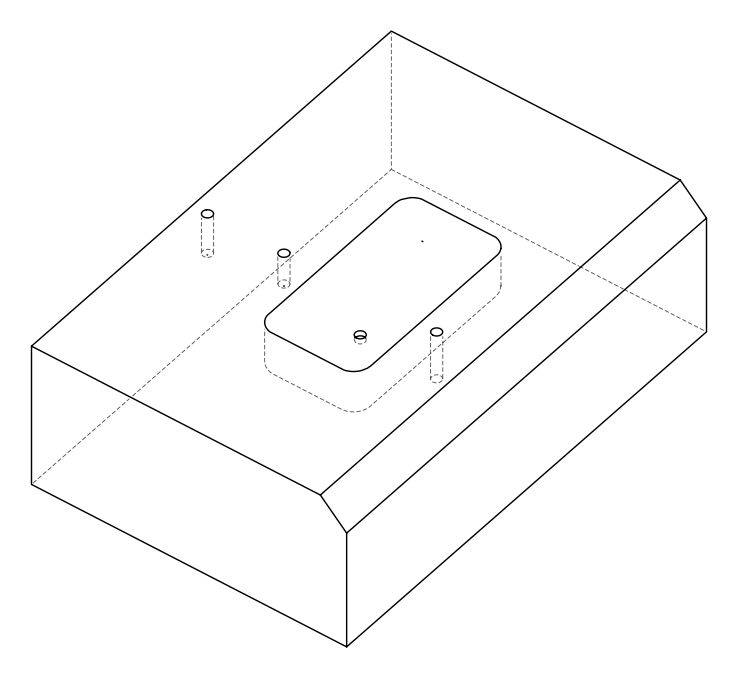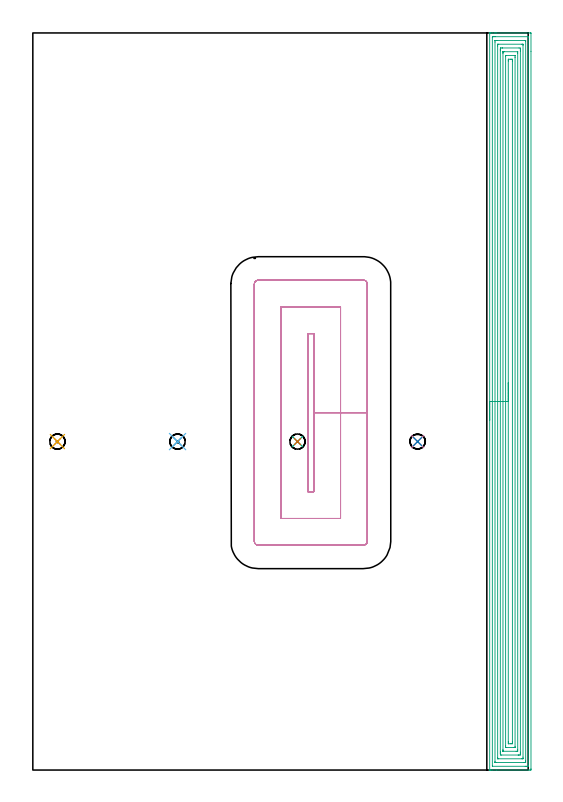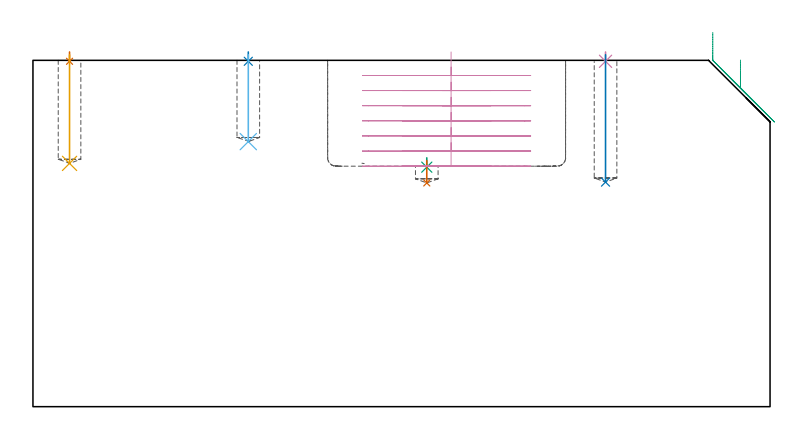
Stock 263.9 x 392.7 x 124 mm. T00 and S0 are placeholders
(PLAN: 10 operations, 3 tool changes, 39.6 min)
(1 SPOT_DRILL | STEP1POCKET | NXT0321_9005460120000 | 0.03 min | 3 mm3)
(2 SPOT_DRILL_1 | STEP1POCKET_1 | NXT0321_9005460120000 | 0.03 min | 1 mm3)
(3 SPOT_DRILL_2 | STEP1POCKET_2 | NXT0321_9005460120000 | 0.04 min | 4156 mm3)
(4 SPOT_DRILL_3 | STEP1POCKET_3 | NXT0321_9005460120000 | 0.03 min | 1 mm3)
(5 DRILL_BLIND_HOLE_INTO_CENTER | STEP1POCKET | NXT0301_052 | 0.16 min | 1836 mm3)
(6 DRILL_BLIND_HOLE_INTO_CENTER_1 | STEP1POCKET_1 | NXT0301_052 | 0.13 min | 1438 mm3)
(7 DRILL_BLIND_HOLE_INTO_CENTER_2 | STEP1POCKET_2 | NXT0301_052 | 0.04 min | 287 mm3)
(8 DRILL_BLIND_HOLE_INTO_CENTER_3 | STEP1POCKET_3 | NXT0301_052 | 0.18 min | 2180 mm3)
(9 AREA_MILL | FG_CHAMFER_SURFACE | UGT0205_001 | 25.51 min | 95027 mm3)
(10 MILL_RECTANGULAR_POCKET | POCKET_RECTANGULAR_STRAIGHT | NXT0201_007 | Follow Part, ap 6.25, ae 75% | 13.43 min | 524459 mm3)
(TOOL NXT0321_9005460120000 | NC Spot Drill, 142deg, 12mm, Carbide, Uncoated | D12 PA142 FL30 Z2)
(TOOL NXT0301_052 | Carbide Drill 8.1mm [860.1-0810-024A1-MM 2214] | D8.1 PA140 FL47 Z2)
(TOOL UGT0205_001 | Chamfer Mill 20 x 3 x 45 deg. | D20 FL50 Z2)
(TOOL NXT0201_007 | ENDMILL 25mm [R216.25-25050GCK54P 1620] | D25 R3 FL54 Z5)
(OP 1 SPOT_DRILL)
G17 G21 G94 G90
T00 M6
G54
G17 G0 G90 X13.1 Y175. S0 M3
G43 Z134. H0
G94 G81 G98 Z123.651 F250. R127.
G80
M5
M2
(OP 2 SPOT_DRILL_1)
G17 G21 G94 G90
T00 M6
G54
G17 G0 G90 X77.1 Y175. S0 M3
G43 Z134. H0
G94 G81 G98 Z123.651 F250. R127.
G80
M5
M2
(OP 3 SPOT_DRILL_2)
G17 G21 G94 G90
T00 M6
G54
G17 G0 G90 X141. Y175. S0 M3
G43 Z134. H0
G94 G81 G98 Z85.751 F250. R89.1
G80
M5
M2
(OP 4 SPOT_DRILL_3)
G17 G21 G94 G90
T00 M6
G54
G17 G0 G90 X205. Y175. S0 M3
G43 Z134. H0
G94 G81 G98 Z123.651 F250. R127.
G80
M5
M2
(OP 5 DRILL_BLIND_HOLE_INTO_CENTER)
G17 G21 G94 G90
T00 M6
G54
G17 G0 G90 X13.1 Y175. S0 M3
G43 Z134. H1
G94 G81 G98 Z87.1 F250. R126.
G80
M5
M2
(OP 6 DRILL_BLIND_HOLE_INTO_CENTER_1)
G17 G21 G94 G90
T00 M6
G54
G17 G0 G90 X77.1 Y175. S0 M3
G43 Z134. H1
G94 G81 G98 Z94.9 F250. R126.
G80
M5
M2
(OP 7 DRILL_BLIND_HOLE_INTO_CENTER_2)
G17 G21 G94 G90
T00 M6
G54
G17 G0 G90 X141. Y175. S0 M3
G43 Z134. H1
G94 G81 G98 Z80.1 F250. R88.1
G80
M5
M2
(OP 8 DRILL_BLIND_HOLE_INTO_CENTER_3)
G17 G21 G94 G90
T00 M6
G54
G17 G0 G90 X205. Y175. S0 M3
G43 Z134. H1
G94 G81 G98 Z80.4 F250. R126.
G80
M5
M2
(OP 9 AREA_MILL)
G17 G21 G94 G90
T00 M6
G54
G17 G0 G90 X243.4 Y186.35 S1061 M3
G43 Z134. H0
G94 G1 Y186.388 Z133.128 F250.
Y186.502 Z132.264
Y186.691 Z131.412
Y186.953 Z130.58
Y187.287 Z129.774
Y187.69 Z129.
Y188.158 Z128.264
Y188.69 Z127.572
Y189.279 Z126.929
Y189.922 Z126.34
Y190.614 Z125.808
Y191.35 Z125.34
Y192.124 Z124.937
Y192.93 Z124.603
Y193.762 Z124.341
Y194.614 Z124.152
Y195.478 Z124.038
Y196.35 Z124.
Y392.524
X243.398 Y392.697 Z123.993
Y392.7 Z123.992
X243.744 Z123.655
X244.021 Z123.379
X244.716 Z122.679
X245.944 Z121.453
X246.477 Z120.918
X247.091 Z120.304
X264.964 Z102.433
X265.233 Y392.698 Z102.165
X265.392 Y392.69 Z102.006
X265.399 Y392.529 Z101.999
X265.4 Y382.913 Z102.
X265.399 Y0.623 Z102.001
X265.396 Y0.185 Z102.002
X265.392 Y0.01 Z102.006
X264.964 Y0.005 Z102.433
X264.35 Y0. Z103.047
X247.091 Z120.304
X244.716 Z122.679
X244.021 Z123.379
X243.744 Z123.655
X243.513 Z123.881
X243.398 Y0.002 Z123.992
Y0.003 Z123.993
X243.4 Y0.176 Z124.
Y196.35
X244.814 Z122.586
X244.815 Y390.189 Z122.585
X244.816 Y390.289 Z122.584
X244.821 Y390.677 Z122.579
X245.199 Y390.693 Z122.201
X245.597 Y390.698 Z121.803
X246.073 Y390.7 Z121.327
X246.477 Z120.923
X263.894 Y390.699 Z103.506
X263.927 Y390.697 Z103.473
X263.96 Y390.692 Z103.44
X263.979 Y390.687 Z103.421
X263.98 Y390.66 Z103.42
X263.985 Y390.389 Z103.415
Y2.511
X263.984 Y2.411 Z103.416
X263.979 Y2.023 Z103.421
X263.601 Y2.007 Z103.799
X263.203 Y2.003 Z104.197
X262.727 Y2. Z104.673
X262.323 Z105.077
X244.906 Y2.001 Z122.494
X244.873 Y2.003 Z122.527
X244.84 Y2.008 Z122.56
X244.821 Y2.013 Z122.579
X244.82 Y2.04 Z122.58
X244.815 Y2.31 Z122.585
X244.814 Y196.35 Z122.586
X246.228 Z121.172
X246.229 Y387.86 Z121.171
X246.231 Y388.502 Z121.169
X246.233 Y388.627 Z121.167
X246.235 Y388.682 Z121.165
X246.29 Y388.691 Z121.11
X246.477 Y388.696 Z120.923
X247.162 Y388.7 Z120.238
X247.357 Z120.043
X262.128 Y388.699 Z105.272
X262.323 Y388.697 Z105.077
X262.518 Y388.691 Z104.882
X262.565 Y388.688 Z104.835
X262.567 Y388.652 Z104.833
X262.57 Y388.586 Z104.83
X262.571 Y388.502 Z104.829
X262.572 Y388.25 Z104.828
X262.571 Y4.84 Z104.829
X262.569 Y4.198 Z104.831
X262.567 Y4.073 Z104.833
X262.565 Y4.018 Z104.835
X262.51 Y4.009 Z104.89
X262.323 Y4.004 Z105.077
X261.638 Y4. Z105.762
X261.443 Z105.957
X246.672 Y4.001 Z120.728
X246.477 Y4.003 Z120.923
X246.282 Y4.009 Z121.118
X246.235 Y4.012 Z121.165
X246.233 Y4.048 Z121.167
X246.23 Y4.114 Z121.17
X246.229 Y4.198 Z121.171
X246.228 Y4.45 Z121.172
Y196.35
X247.643 Z119.757
Y385.821
X247.645 Y386.422 Z119.755
X247.648 Y386.625 Z119.752
X247.65 Y386.689 Z119.75
X247.697 Y386.692 Z119.703
X247.805 Y386.696 Z119.595
X248.238 Y386.7 Z119.162
X260.577 Z106.823
X260.996 Y386.696 Z106.404
X261.101 Y386.693 Z106.299
X261.147 Y386.69 Z106.253
X261.15 Y386.656 Z106.25
X261.153 Y386.561 Z106.247
X261.157 Y386.111 Z106.243
Y6.879
X261.155 Y6.278 Z106.245
X261.152 Y6.075 Z106.248
X261.15 Y6.011 Z106.25
X261.103 Y6.008 Z106.297
X260.995 Y6.004 Z106.405
X260.562 Y6. Z106.838
X248.223 Z119.177
X247.804 Y6.004 Z119.596
X247.699 Y6.007 Z119.701
X247.653 Y6.01 Z119.747
X247.65 Y6.044 Z119.75
X247.647 Y6.139 Z119.753
X247.643 Y6.589 Z119.757
Y196.35
X249.057 Z118.343
Y383.201
X249.061 Y384.033 Z118.339
X249.063 Y384.089 Z118.337
X249.118 Y384.69 Z118.282
X249.345 Y384.696 Z118.055
X249.998 Y384.699 Z117.402
X250.222 Y384.7 Z117.178
X259.027 Y384.699 Z108.373
X259.682 Y384.69 Z107.718
X259.737 Y384.033 Z107.663
X259.74 Y383.974 Z107.66
X259.743 Y383.139 Z107.657
Y383.077
Y9.499
X259.739 Y8.667 Z107.661
X259.737 Y8.611 Z107.663
X259.682 Y8.01 Z107.718
X259.455 Y8.004 Z107.945
X258.802 Y8.001 Z108.598
X258.578 Y8. Z108.822
X249.773 Y8.001 Z117.627
X249.118 Y8.01 Z118.282
X249.063 Y8.667 Z118.337
X249.06 Y8.726 Z118.34
X249.057 Y9.561 Z118.343
Y9.623
Y196.35
X250.471 Z116.929
Y381.765
X250.473 Y382.246 Z116.927
X250.476 Y382.655 Z116.924
X250.478 Y382.681 Z116.922
X250.489 Y382.69 Z116.911
X250.543 Y382.694 Z116.857
X250.655 Y382.698 Z116.745
X250.879 Y382.699 Z116.521
X251.311 Y382.7 Z116.089
X258.19 Y382.699 Z109.21
X258.269 Y382.698 Z109.131
X258.315 Y382.694 Z109.085
X258.323 Y382.69 Z109.077
X258.325 Y382.685 Z109.075
X258.327 Y382.659 Z109.073
X258.329 Y382.246 Z109.071
Y381.832
Y10.935
X258.327 Y10.454 Z109.073
X258.324 Y10.045 Z109.076
X258.322 Y10.019 Z109.078
X258.311 Y10.01 Z109.089
X258.257 Y10.006 Z109.143
X258.145 Y10.002 Z109.255
X257.921 Y10.001 Z109.479
X257.488 Y10. Z109.912
X250.61 Y10.001 Z116.79
X250.531 Y10.002 Z116.869
X250.484 Y10.006 Z116.916
X250.477 Y10.01 Z116.923
X250.475 Y10.015 Z116.925
X250.473 Y10.041 Z116.927
X250.471 Y10.454 Z116.929
Y10.868
Y196.35
X251.885 Z115.515
X251.886 Y380.33 Z115.514
X251.887 Y380.458 Z115.513
X251.89 Y380.649 Z115.51
X251.892 Y380.688 Z115.508
X252.004 Y380.693 Z115.396
X252.163 Y380.697 Z115.237
X252.401 Y380.7 Z114.999
X256.804 Y380.699 Z110.596
X256.873 Y380.694 Z110.527
X256.896 Y380.69 Z110.504
X256.908 Y380.683 Z110.492
X256.91 Y380.654 Z110.49
X256.913 Y380.588 Z110.487
X256.914 Y380.458 Z110.486
X256.915 Y379.693 Z110.485
X256.914 Y12.371 Z110.486
X256.913 Y12.242 Z110.487
X256.91 Y12.051 Z110.49
X256.908 Y12.012 Z110.492
X256.796 Y12.007 Z110.604
X256.637 Y12.003 Z110.763
X256.398 Y12. Z111.002
X251.996 Y12.001 Z115.404
X251.927 Y12.006 Z115.473
X251.904 Y12.01 Z115.496
X251.892 Y12.017 Z115.508
X251.89 Y12.046 Z115.51
X251.887 Y12.112 Z115.513
X251.886 Y12.242 Z115.514
X251.885 Y13.007 Z115.515
Y196.35
X253.299 Z114.101
X253.3 Y377.777 Z114.1
X253.301 Y377.999 Z114.099
X253.307 Y378.671 Z114.093
X253.493 Y378.698 Z113.907
X253.52 Y378.699 Z113.88
X254.371 Y378.7 Z113.029
X255.253 Y378.699 Z112.147
X255.28 Y378.696 Z112.12
X255.493 Y378.671 Z111.907
X255.497 Y378.451 Z111.903
X255.5 Y377.777 Z111.9
Y377.554
Y14.923
X255.499 Y14.701 Z111.901
X255.493 Y14.029 Z111.907
X255.307 Y14.002 Z112.093
X255.28 Y14.001 Z112.12
X254.429 Y14. Z112.971
X253.547 Y14.001 Z113.853
X253.52 Y14.004 Z113.88
X253.307 Y14.029 Z114.093
X253.303 Y14.249 Z114.097
X253.3 Y14.923 Z114.1
Y15.146
X253.299 Y196.35 Z114.101
Y197.222 Z114.139
Y198.086 Z114.252
Y198.938 Z114.441
Y199.77 Z114.704
Y200.576 Z115.037
Y201.35 Z115.44
Y202.086 Z115.909
Y202.778 Z116.44
Y203.421 Z117.029
Y204.01 Z117.673
Y204.542 Z118.365
Y205.01 Z119.101
Y205.413 Z119.874
Y205.747 Z120.68
Y206.009 Z121.512
Y206.198 Z122.364
Y206.312 Z123.229
Y206.35 Z124.101
G0 Z134.
M5
M2
(OP 10 MILL_RECTANGULAR_POCKET)
G17 G21 G94 G90
T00 M6
G54
G17 G0 G90 X149.7 Y158.998 S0 M3
G43 Z134. H1
Z127.
G94 G1 Y190.4 Z118.586 F250.
Y232.5 F500.
X146.5
Y148.3
X149.7
Y190.4
X163.95
Y246.75
X132.25
Y134.05
X163.95
Y190.4
X178.2
Y258.9
G3 X176.1 Y261. R2.1
G1 X120.1
G3 X118. Y258.9 R2.1
G1 Y121.9
G3 X120.1 Y119.8 R2.1
G1 X176.1
G3 X178.2 Y121.9 R2.1
G1 Y190.4
Y191.4
G0 X149.7 Y158.998 Z121.586
G1 Y190.4 Z113.171 F250.
Y232.5 F500.
X146.5
Y148.3
X149.7
Y190.4
X163.95
Y246.75
X132.25
Y134.05
X163.95
Y190.4
X178.2
Y258.9
G3 X176.1 Y261. R2.1
G1 X120.1
G3 X118. Y258.9 R2.1
G1 Y121.9
G3 X120.1 Y119.8 R2.1
G1 X176.1
G3 X178.2 Y121.9 R2.1
G1 Y190.4
Y191.4
G0 X149.7 Y158.998 Z116.171
G1 Y190.4 Z107.757 F250.
Y232.5 F500.
X146.5
Y148.3
X149.7
Y190.4
X163.95
Y246.75
X132.25
Y134.05
X163.95
Y190.4
X178.2
Y258.9
G3 X176.1 Y261. R2.1
G1 X120.1
G3 X118. Y258.9 R2.1
G1 Y121.9
G3 X120.1 Y119.8 R2.1
G1 X176.1
G3 X178.2 Y121.9 R2.1
G1 Y190.4
Y191.4
G0 X149.7 Y158.998 Z110.757
G1 Y190.4 Z102.343 F250.
Y232.5 F500.
X146.5
Y148.3
X149.7
Y190.4
X163.95
Y246.75
X132.25
Y134.05
X163.95
Y190.4
X178.2
Y258.9
G3 X176.1 Y261. R2.1
G1 X120.1
G3 X118. Y258.9 R2.1
G1 Y121.9
G3 X120.1 Y119.8 R2.1
G1 X176.1
G3 X178.2 Y121.9 R2.1
G1 Y190.4
Y191.4
G0 X149.7 Y158.998 Z105.343
G1 Y190.4 Z96.929 F250.
Y232.5 F500.
X146.5
Y148.3
X149.7
Y190.4
X163.95
Y246.75
X132.25
Y134.05
X163.95
Y190.4
X178.2
Y258.9
G3 X176.1 Y261. R2.1
G1 X120.1
G3 X118. Y258.9 R2.1
G1 Y121.9
G3 X120.1 Y119.8 R2.1
G1 X176.1
G3 X178.2 Y121.9 R2.1
G1 Y190.4
Y191.4
G0 X149.7 Y158.998 Z99.929
G1 Y190.4 Z91.514 F250.
Y232.5 F500.
X146.5
Y148.3
X149.7
Y190.4
X163.95
Y246.75
X132.25
Y134.05
X163.95
Y190.4
X178.2
Y258.9
G3 X176.1 Y261. R2.1
G1 X120.1
G3 X118. Y258.9 R2.1
G1 Y121.9
G3 X120.1 Y119.8 R2.1
G1 X176.1
G3 X178.2 Y121.9 R2.1
G1 Y190.4
Y191.4
G0 X149.7 Y158.998 Z94.514
G1 Y190.4 Z86.1 F250.
Y232.5 F500.
X146.5
Y148.3
X149.7
Y190.4
X163.95
Y246.75
X132.25
Y134.05
X163.95
Y190.4
X178.2
Y258.9
G3 X176.1 Y261. R2.1
G1 X120.1
G3 X118. Y258.9 R2.1
G1 Y121.9
G3 X120.1 Y119.8 R2.1
G1 X176.1
G3 X178.2 Y121.9 R2.1
G1 Y190.4
Y191.4
G0 Z134.
M5
M2
